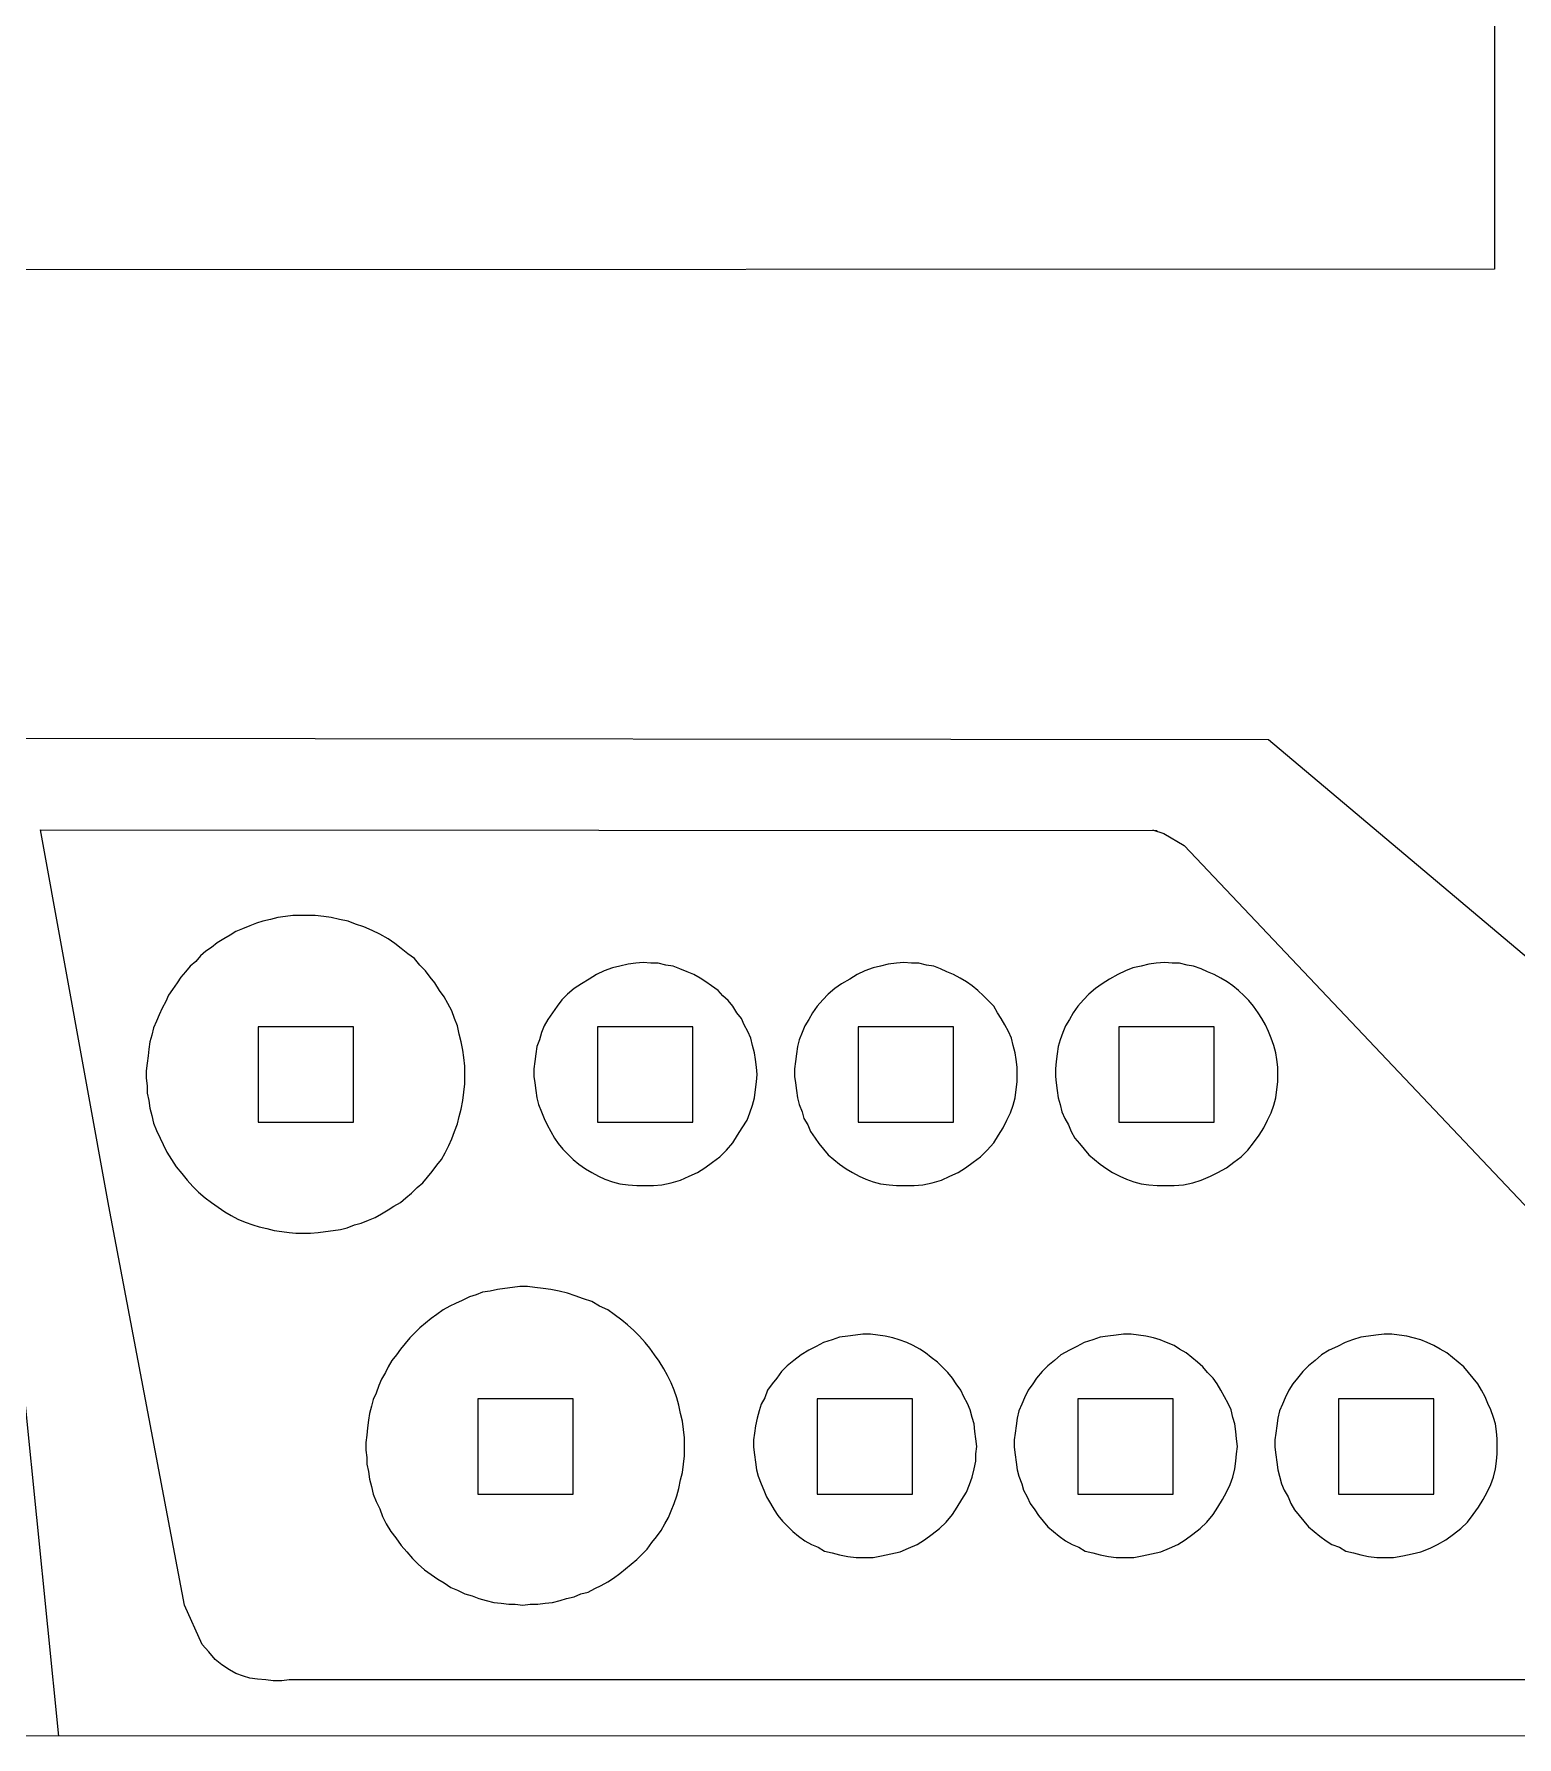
# Model space of a CAD drawing. Extents: x 11 to 591, y 39 to 419.
# Drawn here: x 223.34 to 263.02, y 231.03 to 276.59 of the extents above; entities that cross this region are included whole.
import ezdxf

# ---------------------------------------------------------------- set-up
doc = ezdxf.new("R2010")
doc.units = 0
doc.layers.get('0').update_dxf_attribs({"linetype": 'CONTINUOUS'})

msp = doc.modelspace()

# ---------------------------------------------------------------- linework, layer by layer
at = {"color": 3}
for p, q in [((262.415419, 290.755266), (262.415419, 270.305266)), ((262.415419, 270.305266), (208.865419, 270.280266)), ((256.365419, 257.705266), (185.740419, 257.780266)), ((287.990419, 231.080266), (256.365419, 257.705266)), ((225.340419, 245.230266), (223.515419, 255.305266)), ((223.515419, 255.305266), (253.390419, 255.280266)), ((253.265419, 255.305266), (253.565419, 255.205266)), ((253.565419, 255.205266), (254.115419, 254.880266)), ((254.115419, 254.880266), (270.965419, 237.080266)), ((227.365419, 234.555266), (225.340419, 245.230266)), ((227.840419, 233.505266), (227.365419, 234.555266)), ((228.015419, 233.305266), (227.840419, 233.505266)), ((228.190419, 233.105266), (228.015419, 233.305266)), ((228.365419, 232.955266), (228.190419, 233.105266)), ((228.565419, 232.830266), (228.365419, 232.955266)), ((228.740419, 232.730266), (228.565419, 232.830266)), ((228.940419, 232.655266), (228.740419, 232.730266)), ((229.115419, 232.605266), (228.940419, 232.655266)), ((229.315419, 232.580266), (229.115419, 232.605266)), ((229.540419, 232.555266), (229.315419, 232.580266)), ((229.740419, 232.530266), (229.540419, 232.555266)), ((229.965419, 232.530266), (229.740419, 232.530266)), ((230.165419, 232.555266), (229.965419, 232.530266)), ((268.940419, 232.555266), (230.165419, 232.555266)), ((153.315419, 231.030266), (287.990419, 231.080266))]:
    msp.add_line(p, q, dxfattribs=at)
at = {"color": 2}
for p, q in [((229.665419, 252.905266), (229.465419, 252.855266)), ((229.865419, 252.955266), (229.665419, 252.905266)), ((230.065419, 252.980266), (229.865419, 252.955266)), ((230.265419, 253.005266), (230.065419, 252.980266)), ((230.465419, 253.005266), (230.265419, 253.005266)), ((230.665419, 253.005266), (230.465419, 253.005266)), ((230.865419, 253.005266), (230.665419, 253.005266)), ((231.090419, 252.980266), (230.865419, 253.005266)), ((231.290419, 252.955266), (231.090419, 252.980266)), ((231.515419, 252.905266), (231.290419, 252.955266)), ((231.740419, 252.855266), (231.515419, 252.905266)), ((228.590419, 252.480266), (228.415419, 252.380266)), ((228.740419, 252.580266), (228.590419, 252.480266)), ((228.915419, 252.655266), (228.740419, 252.580266)), ((229.115419, 252.730266), (228.915419, 252.655266)), ((229.290419, 252.805266), (229.115419, 252.730266)), ((229.465419, 252.855266), (229.290419, 252.805266)), ((231.940419, 252.780266), (231.740419, 252.855266)), ((232.165419, 252.705266), (231.940419, 252.780266)), ((232.390419, 252.605266), (232.165419, 252.705266)), ((232.590419, 252.505266), (232.390419, 252.605266)), ((232.815419, 252.380266), (232.590419, 252.505266)), ((227.940419, 252.055266), (227.790419, 251.930266)), ((228.090419, 252.155266), (227.940419, 252.055266)), ((228.240419, 252.280266), (228.090419, 252.155266)), ((228.415419, 252.380266), (228.240419, 252.280266)), ((232.990419, 252.255266), (232.815419, 252.380266)), ((233.165419, 252.130266), (232.990419, 252.255266)), ((233.340419, 251.980266), (233.165419, 252.130266)), ((233.515419, 251.855266), (233.340419, 251.980266)), ((227.390419, 251.505266), (227.265419, 251.355266)), ((227.515419, 251.655266), (227.390419, 251.505266)), ((227.665419, 251.780266), (227.515419, 251.655266)), ((227.790419, 251.930266), (227.665419, 251.780266)), ((233.665419, 251.680266), (233.515419, 251.855266)), ((233.815419, 251.530266), (233.665419, 251.680266)), ((233.940419, 251.355266), (233.815419, 251.530266)), ((238.590419, 251.530266), (238.390419, 251.430266)), ((238.815419, 251.605266), (238.590419, 251.530266)), ((239.015419, 251.655266), (238.815419, 251.605266)), ((239.240419, 251.705266), (239.015419, 251.655266)), ((239.440419, 251.730266), (239.240419, 251.705266)), ((239.640419, 251.755266), (239.440419, 251.730266)), ((239.840419, 251.730266), (239.640419, 251.755266)), ((240.040419, 251.730266), (239.840419, 251.730266)), ((240.240419, 251.680266), (240.040419, 251.730266)), ((240.440419, 251.655266), (240.240419, 251.680266)), ((240.615419, 251.580266), (240.440419, 251.655266)), ((240.815419, 251.505266), (240.615419, 251.580266)), ((240.990419, 251.430266), (240.815419, 251.505266)), ((245.565419, 251.530266), (245.365419, 251.430266)), ((245.790419, 251.605266), (245.565419, 251.530266)), ((245.990419, 251.655266), (245.790419, 251.605266)), ((246.190419, 251.705266), (245.990419, 251.655266)), ((246.415419, 251.730266), (246.190419, 251.705266)), ((246.615419, 251.755266), (246.415419, 251.730266)), ((246.815419, 251.730266), (246.615419, 251.755266)), ((247.015419, 251.730266), (246.815419, 251.730266)), ((247.215419, 251.680266), (247.015419, 251.730266)), ((247.415419, 251.655266), (247.215419, 251.680266)), ((247.590419, 251.580266), (247.415419, 251.655266)), ((247.765419, 251.505266), (247.590419, 251.580266)), ((247.940419, 251.430266), (247.765419, 251.505266)), ((252.540419, 251.530266), (252.340419, 251.430266)), ((252.740419, 251.605266), (252.540419, 251.530266)), ((252.965419, 251.655266), (252.740419, 251.605266)), ((253.165419, 251.705266), (252.965419, 251.655266)), ((253.365419, 251.730266), (253.165419, 251.705266)), ((253.590419, 251.755266), (253.365419, 251.730266)), ((253.790419, 251.730266), (253.590419, 251.755266)), ((253.990419, 251.730266), (253.790419, 251.730266)), ((254.190419, 251.680266), (253.990419, 251.730266)), ((254.365419, 251.655266), (254.190419, 251.680266)), ((254.565419, 251.580266), (254.365419, 251.655266)), ((254.740419, 251.505266), (254.565419, 251.580266)), ((254.915419, 251.430266), (254.740419, 251.505266)), ((227.165419, 251.205266), (227.040419, 251.030266)), ((227.265419, 251.355266), (227.165419, 251.205266)), ((234.065419, 251.205266), (233.940419, 251.355266)), ((234.190419, 251.005266), (234.065419, 251.205266)), ((237.790419, 251.055266), (237.615419, 250.905266)), ((237.990419, 251.180266), (237.790419, 251.055266)), ((238.190419, 251.305266), (237.990419, 251.180266)), ((238.390419, 251.430266), (238.190419, 251.305266)), ((241.165419, 251.330266), (240.990419, 251.430266)), ((241.315419, 251.230266), (241.165419, 251.330266)), ((241.465419, 251.130266), (241.315419, 251.230266)), ((241.640419, 251.005266), (241.465419, 251.130266)), ((244.765419, 251.055266), (244.590419, 250.905266)), ((244.940419, 251.180266), (244.765419, 251.055266)), ((245.165419, 251.305266), (244.940419, 251.180266)), ((245.365419, 251.430266), (245.165419, 251.305266)), ((248.115419, 251.330266), (247.940419, 251.430266)), ((248.290419, 251.230266), (248.115419, 251.330266)), ((248.440419, 251.130266), (248.290419, 251.230266)), ((248.590419, 251.005266), (248.440419, 251.130266)), ((251.740419, 251.055266), (251.565419, 250.905266)), ((251.915419, 251.180266), (251.740419, 251.055266)), ((252.115419, 251.305266), (251.915419, 251.180266)), ((252.340419, 251.430266), (252.115419, 251.305266)), ((255.090419, 251.330266), (254.915419, 251.430266)), ((255.265419, 251.230266), (255.090419, 251.330266)), ((255.415419, 251.130266), (255.265419, 251.230266)), ((255.565419, 251.005266), (255.415419, 251.130266)), ((226.865419, 250.705266), (226.765419, 250.530266)), ((226.940419, 250.880266), (226.865419, 250.705266)), ((227.040419, 251.030266), (226.940419, 250.880266)), ((234.315419, 250.830266), (234.190419, 251.005266)), ((234.415419, 250.655266), (234.315419, 250.830266)), ((234.515419, 250.455266), (234.415419, 250.655266)), ((237.465419, 250.755266), (237.340419, 250.580266)), ((237.615419, 250.905266), (237.465419, 250.755266)), ((241.765419, 250.855266), (241.640419, 251.005266)), ((241.915419, 250.730266), (241.765419, 250.855266)), ((242.040419, 250.580266), (241.915419, 250.730266)), ((244.440419, 250.755266), (244.290419, 250.580266)), ((244.590419, 250.905266), (244.440419, 250.755266)), ((248.740419, 250.855266), (248.590419, 251.005266)), ((248.865419, 250.730266), (248.740419, 250.855266)), ((249.015419, 250.580266), (248.865419, 250.730266)), ((251.415419, 250.755266), (251.265419, 250.580266)), ((251.565419, 250.905266), (251.415419, 250.755266)), ((255.715419, 250.855266), (255.565419, 251.005266)), ((255.840419, 250.730266), (255.715419, 250.855266)), ((255.965419, 250.580266), (255.840419, 250.730266)), ((226.615419, 250.180266), (226.540419, 250.005266)), ((226.690419, 250.355266), (226.615419, 250.180266)), ((226.765419, 250.530266), (226.690419, 250.355266)), ((234.590419, 250.255266), (234.515419, 250.455266)), ((234.665419, 250.055266), (234.590419, 250.255266)), ((237.090419, 250.230266), (236.990419, 250.055266)), ((237.215419, 250.405266), (237.090419, 250.230266)), ((237.340419, 250.580266), (237.215419, 250.405266)), ((242.140419, 250.405266), (242.040419, 250.580266)), ((242.265419, 250.255266), (242.140419, 250.405266)), ((242.340419, 250.080266), (242.265419, 250.255266)), ((244.065419, 250.230266), (243.965419, 250.055266)), ((244.165419, 250.405266), (244.065419, 250.230266)), ((244.290419, 250.580266), (244.165419, 250.405266)), ((249.115419, 250.405266), (249.015419, 250.580266)), ((249.215419, 250.255266), (249.115419, 250.405266)), ((249.315419, 250.080266), (249.215419, 250.255266)), ((251.040419, 250.230266), (250.940419, 250.055266)), ((251.140419, 250.405266), (251.040419, 250.230266)), ((251.265419, 250.580266), (251.140419, 250.405266)), ((256.090419, 250.405266), (255.965419, 250.580266)), ((256.190419, 250.255266), (256.090419, 250.405266)), ((256.290419, 250.080266), (256.190419, 250.255266)), ((226.490419, 249.805266), (226.440419, 249.630266)), ((226.540419, 250.005266), (226.490419, 249.805266)), ((234.715419, 249.830266), (234.665419, 250.055266)), ((234.765419, 249.630266), (234.715419, 249.830266)), ((236.915419, 249.880266), (236.865419, 249.680266)), ((236.990419, 250.055266), (236.915419, 249.880266)), ((242.440419, 249.905266), (242.340419, 250.080266)), ((242.515419, 249.730266), (242.440419, 249.905266)), ((242.565419, 249.530266), (242.515419, 249.730266)), ((243.890419, 249.880266), (243.815419, 249.680266)), ((243.965419, 250.055266), (243.890419, 249.880266)), ((249.415419, 249.905266), (249.315419, 250.080266)), ((249.490419, 249.730266), (249.415419, 249.905266)), ((249.540419, 249.530266), (249.490419, 249.730266)), ((250.865419, 249.880266), (250.790419, 249.680266)), ((250.940419, 250.055266), (250.865419, 249.880266)), ((256.365419, 249.905266), (256.290419, 250.080266)), ((256.440419, 249.730266), (256.365419, 249.905266)), ((256.515419, 249.530266), (256.440419, 249.730266)), ((226.390419, 249.255266), (226.365419, 249.055266)), ((226.415419, 249.430266), (226.390419, 249.255266)), ((226.440419, 249.630266), (226.415419, 249.430266)), ((234.815419, 249.405266), (234.765419, 249.630266)), ((234.840419, 249.205266), (234.815419, 249.405266)), ((236.765419, 249.305266), (236.740419, 249.105266)), ((236.790419, 249.505266), (236.765419, 249.305266)), ((236.865419, 249.680266), (236.790419, 249.505266)), ((242.615419, 249.330266), (242.565419, 249.530266)), ((242.640419, 249.155266), (242.615419, 249.330266)), ((243.740419, 249.305266), (243.715419, 249.105266)), ((243.765419, 249.505266), (243.740419, 249.305266)), ((243.815419, 249.680266), (243.765419, 249.505266)), ((249.590419, 249.330266), (249.540419, 249.530266)), ((249.615419, 249.155266), (249.590419, 249.330266)), ((250.715419, 249.305266), (250.690419, 249.105266)), ((250.740419, 249.505266), (250.715419, 249.305266)), ((250.790419, 249.680266), (250.740419, 249.505266)), ((256.565419, 249.330266), (256.515419, 249.530266)), ((256.590419, 249.155266), (256.565419, 249.330266)), ((226.365419, 249.055266), (226.340419, 248.855266)), ((226.340419, 248.855266), (226.340419, 248.655266)), ((234.865419, 248.980266), (234.840419, 249.205266)), ((234.865419, 248.730266), (234.865419, 248.980266)), ((236.740419, 249.105266), (236.715419, 248.905266)), ((236.715419, 248.905266), (236.715419, 248.705266)), ((242.665419, 248.955266), (242.640419, 249.155266)), ((242.690419, 248.755266), (242.665419, 248.955266)), ((243.715419, 249.105266), (243.690419, 248.905266)), ((243.690419, 248.905266), (243.690419, 248.705266)), ((249.640419, 248.955266), (249.615419, 249.155266)), ((249.640419, 248.755266), (249.640419, 248.955266)), ((250.690419, 249.105266), (250.665419, 248.905266)), ((250.665419, 248.905266), (250.665419, 248.705266)), ((256.615419, 248.955266), (256.590419, 249.155266)), ((256.615419, 248.755266), (256.615419, 248.955266)), ((226.340419, 248.655266), (226.365419, 248.455266)), ((226.365419, 248.455266), (226.365419, 248.255266)), ((234.840419, 248.280266), (234.865419, 248.505266)), ((234.865419, 248.505266), (234.865419, 248.730266)), ((236.715419, 248.705266), (236.740419, 248.530266)), ((236.740419, 248.530266), (236.765419, 248.330266)), ((236.765419, 248.330266), (236.790419, 248.130266)), ((242.615419, 248.130266), (242.640419, 248.355266)), ((242.640419, 248.355266), (242.665419, 248.555266)), ((242.665419, 248.555266), (242.690419, 248.755266)), ((243.690419, 248.705266), (243.715419, 248.530266)), ((243.715419, 248.530266), (243.740419, 248.330266)), ((243.740419, 248.330266), (243.765419, 248.130266)), ((249.590419, 248.130266), (249.615419, 248.355266)), ((249.615419, 248.355266), (249.640419, 248.555266)), ((249.640419, 248.555266), (249.640419, 248.755266)), ((250.665419, 248.705266), (250.690419, 248.530266)), ((250.690419, 248.530266), (250.715419, 248.330266)), ((250.715419, 248.330266), (250.740419, 248.130266)), ((256.565419, 248.130266), (256.590419, 248.355266)), ((256.590419, 248.355266), (256.615419, 248.555266)), ((256.615419, 248.555266), (256.615419, 248.755266)), ((226.365419, 248.255266), (226.415419, 248.055266)), ((226.415419, 248.055266), (226.440419, 247.855266)), ((234.765419, 247.830266), (234.815419, 248.055266)), ((234.815419, 248.055266), (234.840419, 248.280266)), ((236.790419, 248.130266), (236.840419, 247.955266)), ((236.840419, 247.955266), (236.915419, 247.755266)), ((242.490419, 247.730266), (242.565419, 247.930266)), ((242.565419, 247.930266), (242.615419, 248.130266)), ((243.765419, 248.130266), (243.815419, 247.955266)), ((243.815419, 247.955266), (243.890419, 247.755266)), ((249.465419, 247.730266), (249.540419, 247.930266)), ((249.540419, 247.930266), (249.590419, 248.130266)), ((250.740419, 248.130266), (250.790419, 247.955266)), ((250.790419, 247.955266), (250.840419, 247.755266)), ((256.440419, 247.730266), (256.515419, 247.930266)), ((256.515419, 247.930266), (256.565419, 248.130266)), ((226.440419, 247.855266), (226.490419, 247.655266)), ((226.490419, 247.655266), (226.540419, 247.455266)), ((226.540419, 247.455266), (226.615419, 247.255266)), ((234.590419, 247.230266), (234.665419, 247.430266)), ((234.665419, 247.430266), (234.715419, 247.630266)), ((234.715419, 247.630266), (234.765419, 247.830266)), ((236.915419, 247.755266), (236.990419, 247.580266)), ((236.990419, 247.580266), (237.065419, 247.405266)), ((237.065419, 247.405266), (237.165419, 247.230266)), ((242.290419, 247.330266), (242.415419, 247.530266)), ((242.415419, 247.530266), (242.490419, 247.730266)), ((243.890419, 247.755266), (243.940419, 247.580266)), ((243.940419, 247.580266), (244.040419, 247.405266)), ((244.040419, 247.405266), (244.115419, 247.230266)), ((249.265419, 247.330266), (249.365419, 247.530266)), ((249.365419, 247.530266), (249.465419, 247.730266)), ((250.840419, 247.755266), (250.915419, 247.580266)), ((250.915419, 247.580266), (251.015419, 247.405266)), ((251.015419, 247.405266), (251.090419, 247.230266)), ((256.240419, 247.330266), (256.340419, 247.530266)), ((256.340419, 247.530266), (256.440419, 247.730266)), ((226.615419, 247.255266), (226.715419, 247.055266)), ((226.715419, 247.055266), (226.790419, 246.880266)), ((234.440419, 246.855266), (234.515419, 247.030266)), ((234.515419, 247.030266), (234.590419, 247.230266)), ((237.165419, 247.230266), (237.265419, 247.055266)), ((237.265419, 247.055266), (237.365419, 246.905266)), ((242.040419, 246.930266), (242.165419, 247.130266)), ((242.165419, 247.130266), (242.290419, 247.330266)), ((244.115419, 247.230266), (244.240419, 247.055266)), ((244.240419, 247.055266), (244.340419, 246.905266)), ((249.015419, 246.930266), (249.140419, 247.130266)), ((249.140419, 247.130266), (249.265419, 247.330266)), ((251.090419, 247.230266), (251.190419, 247.055266)), ((251.190419, 247.055266), (251.315419, 246.905266)), ((255.965419, 246.930266), (256.115419, 247.130266)), ((256.115419, 247.130266), (256.240419, 247.330266)), ((226.790419, 246.880266), (226.890419, 246.680266)), ((226.890419, 246.680266), (227.015419, 246.480266)), ((234.240419, 246.480266), (234.340419, 246.655266)), ((234.340419, 246.655266), (234.440419, 246.855266)), ((237.365419, 246.905266), (237.490419, 246.755266)), ((237.490419, 246.755266), (237.640419, 246.605266)), ((237.640419, 246.605266), (237.765419, 246.480266)), ((241.490419, 246.405266), (241.690419, 246.555266)), ((241.690419, 246.555266), (241.865419, 246.730266)), ((241.865419, 246.730266), (242.040419, 246.930266)), ((244.340419, 246.905266), (244.465419, 246.755266)), ((244.465419, 246.755266), (244.590419, 246.605266)), ((244.590419, 246.605266), (244.740419, 246.480266)), ((248.465419, 246.405266), (248.665419, 246.555266)), ((248.665419, 246.555266), (248.840419, 246.730266)), ((248.840419, 246.730266), (249.015419, 246.930266)), ((251.315419, 246.905266), (251.440419, 246.755266)), ((251.440419, 246.755266), (251.565419, 246.605266)), ((251.565419, 246.605266), (251.715419, 246.480266)), ((255.440419, 246.405266), (255.640419, 246.555266)), ((255.640419, 246.555266), (255.815419, 246.730266)), ((255.815419, 246.730266), (255.965419, 246.930266)), ((227.015419, 246.480266), (227.140419, 246.280266)), ((227.140419, 246.280266), (227.290419, 246.105266)), ((227.290419, 246.105266), (227.440419, 245.930266)), ((233.865419, 246.005266), (233.990419, 246.155266)), ((233.990419, 246.155266), (234.115419, 246.330266)), ((234.115419, 246.330266), (234.240419, 246.480266)), ((237.765419, 246.480266), (237.915419, 246.355266)), ((237.915419, 246.355266), (238.090419, 246.230266)), ((238.090419, 246.230266), (238.265419, 246.130266)), ((238.265419, 246.130266), (238.440419, 246.030266)), ((240.865419, 246.030266), (241.090419, 246.130266)), ((241.090419, 246.130266), (241.290419, 246.255266)), ((241.290419, 246.255266), (241.490419, 246.405266)), ((244.740419, 246.480266), (244.890419, 246.355266)), ((244.890419, 246.355266), (245.065419, 246.230266)), ((245.065419, 246.230266), (245.240419, 246.130266)), ((245.240419, 246.130266), (245.415419, 246.030266)), ((247.840419, 246.030266), (248.065419, 246.130266)), ((248.065419, 246.130266), (248.265419, 246.255266)), ((248.265419, 246.255266), (248.465419, 246.405266)), ((251.715419, 246.480266), (251.865419, 246.355266)), ((251.865419, 246.355266), (252.040419, 246.230266)), ((252.040419, 246.230266), (252.190419, 246.130266)), ((252.190419, 246.130266), (252.390419, 246.030266)), ((254.815419, 246.030266), (255.015419, 246.130266)), ((255.015419, 246.130266), (255.240419, 246.255266)), ((255.240419, 246.255266), (255.440419, 246.405266)), ((227.440419, 245.930266), (227.590419, 245.755266)), ((227.590419, 245.755266), (227.740419, 245.605266)), ((227.740419, 245.605266), (227.915419, 245.455266)), ((233.440419, 245.580266), (233.590419, 245.730266)), ((233.590419, 245.730266), (233.740419, 245.855266)), ((233.740419, 245.855266), (233.865419, 246.005266)), ((238.440419, 246.030266), (238.615419, 245.955266)), ((238.615419, 245.955266), (238.815419, 245.880266)), ((238.815419, 245.880266), (239.015419, 245.830266)), ((239.015419, 245.830266), (239.240419, 245.805266)), ((239.240419, 245.805266), (239.465419, 245.780266)), ((239.465419, 245.780266), (239.690419, 245.780266)), ((239.690419, 245.780266), (239.915419, 245.780266)), ((239.915419, 245.780266), (240.140419, 245.805266)), ((240.140419, 245.805266), (240.390419, 245.855266)), ((240.390419, 245.855266), (240.640419, 245.930266)), ((240.640419, 245.930266), (240.865419, 246.030266)), ((245.415419, 246.030266), (245.590419, 245.955266)), ((245.590419, 245.955266), (245.790419, 245.880266)), ((245.790419, 245.880266), (245.990419, 245.830266)), ((245.990419, 245.830266), (246.215419, 245.805266)), ((246.215419, 245.805266), (246.415419, 245.780266)), ((246.415419, 245.780266), (246.640419, 245.780266)), ((246.640419, 245.780266), (246.890419, 245.780266)), ((246.890419, 245.780266), (247.115419, 245.805266)), ((247.115419, 245.805266), (247.365419, 245.855266)), ((247.365419, 245.855266), (247.615419, 245.930266)), ((247.615419, 245.930266), (247.840419, 246.030266)), ((252.390419, 246.030266), (252.565419, 245.955266)), ((252.565419, 245.955266), (252.765419, 245.880266)), ((252.765419, 245.880266), (252.965419, 245.830266)), ((252.965419, 245.830266), (253.165419, 245.805266)), ((253.165419, 245.805266), (253.390419, 245.780266)), ((253.390419, 245.780266), (253.615419, 245.780266)), ((253.615419, 245.780266), (253.840419, 245.780266)), ((253.840419, 245.780266), (254.090419, 245.805266)), ((254.090419, 245.805266), (254.340419, 245.855266)), ((254.340419, 245.855266), (254.565419, 245.930266)), ((254.565419, 245.930266), (254.815419, 246.030266)), ((227.915419, 245.455266), (228.090419, 245.330266)), ((228.090419, 245.330266), (228.265419, 245.205266)), ((228.265419, 245.205266), (228.440419, 245.080266)), ((232.640419, 245.030266), (232.815419, 245.130266)), ((232.815419, 245.130266), (232.965419, 245.230266)), ((232.965419, 245.230266), (233.140419, 245.330266)), ((233.140419, 245.330266), (233.290419, 245.455266)), ((233.290419, 245.455266), (233.440419, 245.580266)), ((228.440419, 245.080266), (228.615419, 244.980266)), ((228.615419, 244.980266), (228.790419, 244.880266)), ((228.790419, 244.880266), (228.990419, 244.805266)), ((228.990419, 244.805266), (229.190419, 244.730266)), ((229.190419, 244.730266), (229.365419, 244.680266)), ((229.365419, 244.680266), (229.565419, 244.630266)), ((231.715419, 244.655266), (231.915419, 244.730266)), ((231.915419, 244.730266), (232.090419, 244.780266)), ((232.090419, 244.780266), (232.290419, 244.855266)), ((232.290419, 244.855266), (232.465419, 244.930266)), ((232.465419, 244.930266), (232.640419, 245.030266)), ((229.565419, 244.630266), (229.765419, 244.580266)), ((229.765419, 244.580266), (229.965419, 244.555266)), ((229.965419, 244.555266), (230.165419, 244.530266)), ((230.165419, 244.530266), (230.340419, 244.505266)), ((230.340419, 244.505266), (230.540419, 244.505266)), ((230.540419, 244.505266), (230.740419, 244.505266)), ((230.740419, 244.505266), (230.940419, 244.530266)), ((230.940419, 244.530266), (231.140419, 244.555266)), ((231.140419, 244.555266), (231.340419, 244.580266)), ((231.340419, 244.580266), (231.540419, 244.605266)), ((231.540419, 244.605266), (231.715419, 244.655266)), ((235.165419, 242.855266), (234.990419, 242.805266)), ((235.340419, 242.930266), (235.165419, 242.855266)), ((235.540419, 242.955266), (235.340419, 242.930266)), ((235.740419, 243.005266), (235.540419, 242.955266)), ((235.940419, 243.030266), (235.740419, 243.005266)), ((236.140419, 243.055266), (235.940419, 243.030266)), ((236.340419, 243.080266), (236.140419, 243.055266)), ((236.540419, 243.080266), (236.340419, 243.080266)), ((236.740419, 243.055266), (236.540419, 243.080266)), ((236.965419, 243.030266), (236.740419, 243.055266)), ((237.165419, 243.005266), (236.965419, 243.030266)), ((237.390419, 242.955266), (237.165419, 243.005266)), ((237.615419, 242.905266), (237.390419, 242.955266)), ((237.815419, 242.830266), (237.615419, 242.905266)), ((234.290419, 242.455266), (234.115419, 242.330266)), ((234.465419, 242.555266), (234.290419, 242.455266)), ((234.615419, 242.630266), (234.465419, 242.555266)), ((234.790419, 242.705266), (234.615419, 242.630266)), ((234.990419, 242.805266), (234.790419, 242.705266)), ((238.040419, 242.755266), (237.815419, 242.830266)), ((238.265419, 242.680266), (238.040419, 242.755266)), ((238.465419, 242.555266), (238.265419, 242.680266)), ((238.690419, 242.455266), (238.465419, 242.555266)), ((238.865419, 242.330266), (238.690419, 242.455266)), ((233.665419, 241.980266), (233.540419, 241.855266)), ((233.815419, 242.105266), (233.665419, 241.980266)), ((233.965419, 242.230266), (233.815419, 242.105266)), ((234.115419, 242.330266), (233.965419, 242.230266)), ((239.065419, 242.180266), (238.865419, 242.330266)), ((239.215419, 242.055266), (239.065419, 242.180266)), ((239.390419, 241.905266), (239.215419, 242.055266)), ((233.265419, 241.555266), (233.140419, 241.405266)), ((233.390419, 241.705266), (233.265419, 241.555266)), ((233.540419, 241.855266), (233.390419, 241.705266)), ((239.540419, 241.755266), (239.390419, 241.905266)), ((239.690419, 241.580266), (239.540419, 241.755266)), ((239.815419, 241.430266), (239.690419, 241.580266)), ((244.465419, 241.580266), (244.265419, 241.480266)), ((244.690419, 241.655266), (244.465419, 241.580266)), ((244.890419, 241.730266), (244.690419, 241.655266)), ((245.115419, 241.755266), (244.890419, 241.730266)), ((245.315419, 241.780266), (245.115419, 241.755266)), ((245.515419, 241.805266), (245.315419, 241.780266)), ((245.715419, 241.805266), (245.515419, 241.805266)), ((245.915419, 241.780266), (245.715419, 241.805266)), ((246.115419, 241.755266), (245.915419, 241.780266)), ((246.315419, 241.705266), (246.115419, 241.755266)), ((246.490419, 241.655266), (246.315419, 241.705266)), ((246.690419, 241.580266), (246.490419, 241.655266)), ((246.865419, 241.505266), (246.690419, 241.580266)), ((247.040419, 241.405266), (246.865419, 241.505266)), ((251.440419, 241.580266), (251.240419, 241.480266)), ((251.665419, 241.655266), (251.440419, 241.580266)), ((251.865419, 241.730266), (251.665419, 241.655266)), ((252.065419, 241.755266), (251.865419, 241.730266)), ((252.290419, 241.780266), (252.065419, 241.755266)), ((252.490419, 241.805266), (252.290419, 241.780266)), ((252.690419, 241.805266), (252.490419, 241.805266)), ((252.890419, 241.780266), (252.690419, 241.805266)), ((253.090419, 241.755266), (252.890419, 241.780266)), ((253.290419, 241.705266), (253.090419, 241.755266)), ((253.465419, 241.655266), (253.290419, 241.705266)), ((253.640419, 241.580266), (253.465419, 241.655266)), ((253.840419, 241.505266), (253.640419, 241.580266)), ((253.990419, 241.405266), (253.840419, 241.505266)), ((258.415419, 241.580266), (258.215419, 241.480266)), ((258.615419, 241.655266), (258.415419, 241.580266)), ((258.840419, 241.730266), (258.615419, 241.655266)), ((259.040419, 241.755266), (258.840419, 241.730266)), ((259.240419, 241.780266), (259.040419, 241.755266)), ((259.465419, 241.805266), (259.240419, 241.780266)), ((259.665419, 241.805266), (259.465419, 241.805266)), ((259.865419, 241.780266), (259.665419, 241.805266)), ((260.065419, 241.755266), (259.865419, 241.780266)), ((260.240419, 241.705266), (260.065419, 241.755266)), ((260.440419, 241.655266), (260.240419, 241.705266)), ((260.615419, 241.580266), (260.440419, 241.655266)), ((260.790419, 241.505266), (260.615419, 241.580266)), ((260.965419, 241.405266), (260.790419, 241.505266)), ((232.915419, 241.105266), (232.815419, 240.930266)), ((233.040419, 241.255266), (232.915419, 241.105266)), ((233.140419, 241.405266), (233.040419, 241.255266)), ((239.940419, 241.255266), (239.815419, 241.430266)), ((240.065419, 241.080266), (239.940419, 241.255266)), ((240.190419, 240.880266), (240.065419, 241.080266)), ((243.665419, 241.105266), (243.490419, 240.955266)), ((243.865419, 241.255266), (243.665419, 241.105266)), ((244.065419, 241.380266), (243.865419, 241.255266)), ((244.265419, 241.480266), (244.065419, 241.380266)), ((247.190419, 241.305266), (247.040419, 241.405266)), ((247.340419, 241.180266), (247.190419, 241.305266)), ((247.515419, 241.055266), (247.340419, 241.180266)), ((247.640419, 240.930266), (247.515419, 241.055266)), ((250.640419, 241.105266), (250.465419, 240.955266)), ((250.815419, 241.255266), (250.640419, 241.105266)), ((251.040419, 241.380266), (250.815419, 241.255266)), ((251.240419, 241.480266), (251.040419, 241.380266)), ((254.165419, 241.305266), (253.990419, 241.405266)), ((254.315419, 241.180266), (254.165419, 241.305266)), ((254.465419, 241.055266), (254.315419, 241.180266)), ((254.615419, 240.930266), (254.465419, 241.055266)), ((257.615419, 241.105266), (257.440419, 240.955266)), ((257.790419, 241.255266), (257.615419, 241.105266)), ((257.990419, 241.380266), (257.790419, 241.255266)), ((258.215419, 241.480266), (257.990419, 241.380266)), ((261.140419, 241.305266), (260.965419, 241.405266)), ((261.290419, 241.180266), (261.140419, 241.305266)), ((261.440419, 241.055266), (261.290419, 241.180266)), ((261.590419, 240.930266), (261.440419, 241.055266)), ((232.640419, 240.605266), (232.565419, 240.430266)), ((232.740419, 240.780266), (232.640419, 240.605266)), ((232.815419, 240.930266), (232.740419, 240.780266)), ((240.290419, 240.705266), (240.190419, 240.880266)), ((240.390419, 240.505266), (240.290419, 240.705266)), ((243.215419, 240.630266), (243.090419, 240.480266)), ((243.340419, 240.805266), (243.215419, 240.630266)), ((243.490419, 240.955266), (243.340419, 240.805266)), ((247.790419, 240.780266), (247.640419, 240.930266)), ((247.915419, 240.630266), (247.790419, 240.780266)), ((248.015419, 240.480266), (247.915419, 240.630266)), ((250.165419, 240.630266), (250.065419, 240.480266)), ((250.315419, 240.805266), (250.165419, 240.630266)), ((250.465419, 240.955266), (250.315419, 240.805266)), ((254.740419, 240.780266), (254.615419, 240.930266)), ((254.890419, 240.630266), (254.740419, 240.780266)), ((254.990419, 240.480266), (254.890419, 240.630266)), ((257.140419, 240.630266), (257.015419, 240.480266)), ((257.290419, 240.805266), (257.140419, 240.630266)), ((257.440419, 240.955266), (257.290419, 240.805266)), ((261.715419, 240.780266), (261.590419, 240.930266)), ((261.840419, 240.630266), (261.715419, 240.780266)), ((261.965419, 240.480266), (261.840419, 240.630266)), ((232.490419, 240.230266), (232.415419, 240.055266)), ((232.565419, 240.430266), (232.490419, 240.230266)), ((240.465419, 240.305266), (240.390419, 240.505266)), ((240.540419, 240.105266), (240.465419, 240.305266)), ((242.965419, 240.305266), (242.890419, 240.105266)), ((243.090419, 240.480266), (242.965419, 240.305266)), ((248.140419, 240.305266), (248.015419, 240.480266)), ((248.215419, 240.130266), (248.140419, 240.305266)), ((248.315419, 239.955266), (248.215419, 240.130266)), ((249.940419, 240.305266), (249.840419, 240.105266)), ((250.065419, 240.480266), (249.940419, 240.305266)), ((255.090419, 240.305266), (254.990419, 240.480266)), ((255.190419, 240.130266), (255.090419, 240.305266)), ((255.290419, 239.955266), (255.190419, 240.130266)), ((256.915419, 240.305266), (256.815419, 240.105266)), ((257.015419, 240.480266), (256.915419, 240.305266)), ((262.065419, 240.305266), (261.965419, 240.480266)), ((262.165419, 240.130266), (262.065419, 240.305266)), ((262.240419, 239.955266), (262.165419, 240.130266)), ((232.315419, 239.680266), (232.290419, 239.505266)), ((232.365419, 239.880266), (232.315419, 239.680266)), ((232.415419, 240.055266), (232.365419, 239.880266)), ((240.590419, 239.905266), (240.540419, 240.105266)), ((240.640419, 239.680266), (240.590419, 239.905266)), ((240.690419, 239.480266), (240.640419, 239.680266)), ((242.740419, 239.755266), (242.690419, 239.555266)), ((242.790419, 239.930266), (242.740419, 239.755266)), ((242.890419, 240.105266), (242.790419, 239.930266)), ((248.390419, 239.780266), (248.315419, 239.955266)), ((248.440419, 239.580266), (248.390419, 239.780266)), ((249.690419, 239.755266), (249.640419, 239.555266)), ((249.765419, 239.930266), (249.690419, 239.755266)), ((249.840419, 240.105266), (249.765419, 239.930266)), ((255.365419, 239.780266), (255.290419, 239.955266)), ((255.415419, 239.580266), (255.365419, 239.780266)), ((256.665419, 239.755266), (256.615419, 239.555266)), ((256.740419, 239.930266), (256.665419, 239.755266)), ((256.815419, 240.105266), (256.740419, 239.930266)), ((262.315419, 239.780266), (262.240419, 239.955266)), ((262.390419, 239.580266), (262.315419, 239.780266)), ((232.265419, 239.305266), (232.240419, 239.105266)), ((232.290419, 239.505266), (232.265419, 239.305266)), ((240.715419, 239.255266), (240.690419, 239.480266)), ((240.740419, 239.030266), (240.715419, 239.255266)), ((242.640419, 239.355266), (242.615419, 239.155266)), ((242.690419, 239.555266), (242.640419, 239.355266)), ((248.490419, 239.405266), (248.440419, 239.580266)), ((248.515419, 239.205266), (248.490419, 239.405266)), ((248.540419, 239.005266), (248.515419, 239.205266)), ((249.615419, 239.355266), (249.590419, 239.155266)), ((249.640419, 239.555266), (249.615419, 239.355266)), ((255.465419, 239.405266), (255.415419, 239.580266)), ((255.490419, 239.205266), (255.465419, 239.405266)), ((255.515419, 239.005266), (255.490419, 239.205266)), ((256.590419, 239.355266), (256.565419, 239.155266)), ((256.615419, 239.555266), (256.590419, 239.355266)), ((262.440419, 239.405266), (262.390419, 239.580266)), ((262.465419, 239.205266), (262.440419, 239.405266)), ((262.490419, 239.005266), (262.465419, 239.205266)), ((232.240419, 239.105266), (232.215419, 238.905266)), ((232.215419, 238.905266), (232.215419, 238.705266)), ((240.740419, 238.805266), (240.740419, 239.030266)), ((240.740419, 238.555266), (240.740419, 238.805266)), ((242.615419, 239.155266), (242.590419, 238.980266)), ((242.590419, 238.980266), (242.590419, 238.780266)), ((242.590419, 238.780266), (242.615419, 238.580266)), ((248.565419, 238.805266), (248.540419, 239.005266)), ((248.540419, 238.605266), (248.565419, 238.805266)), ((249.590419, 239.155266), (249.565419, 238.980266)), ((249.565419, 238.980266), (249.565419, 238.780266)), ((249.565419, 238.780266), (249.590419, 238.580266)), ((255.540419, 238.805266), (255.515419, 239.005266)), ((255.515419, 238.605266), (255.540419, 238.805266)), ((256.565419, 239.155266), (256.540419, 238.980266)), ((256.540419, 238.980266), (256.540419, 238.780266)), ((256.540419, 238.780266), (256.565419, 238.580266)), ((262.490419, 238.805266), (262.490419, 239.005266)), ((262.490419, 238.605266), (262.490419, 238.805266)), ((232.215419, 238.705266), (232.240419, 238.505266)), ((232.240419, 238.505266), (232.240419, 238.330266)), ((232.240419, 238.330266), (232.290419, 238.130266)), ((240.690419, 238.105266), (240.715419, 238.330266)), ((240.715419, 238.330266), (240.740419, 238.555266)), ((242.615419, 238.580266), (242.640419, 238.380266)), ((242.640419, 238.380266), (242.665419, 238.180266)), ((248.490419, 238.205266), (248.540419, 238.405266)), ((248.540419, 238.405266), (248.540419, 238.605266)), ((249.590419, 238.580266), (249.615419, 238.380266)), ((249.615419, 238.380266), (249.640419, 238.180266)), ((255.465419, 238.205266), (255.490419, 238.405266)), ((255.490419, 238.405266), (255.515419, 238.605266)), ((256.565419, 238.580266), (256.590419, 238.380266)), ((256.590419, 238.380266), (256.615419, 238.180266)), ((262.440419, 238.205266), (262.465419, 238.405266)), ((262.465419, 238.405266), (262.490419, 238.605266)), ((232.290419, 238.130266), (232.315419, 237.930266)), ((232.315419, 237.930266), (232.365419, 237.730266)), ((240.590419, 237.680266), (240.640419, 237.905266)), ((240.640419, 237.905266), (240.690419, 238.105266)), ((242.665419, 238.180266), (242.715419, 238.005266)), ((242.715419, 238.005266), (242.790419, 237.805266)), ((248.365419, 237.780266), (248.440419, 237.980266)), ((248.440419, 237.980266), (248.490419, 238.205266)), ((249.640419, 238.180266), (249.690419, 238.005266)), ((249.690419, 238.005266), (249.765419, 237.805266)), ((255.340419, 237.780266), (255.415419, 237.980266)), ((255.415419, 237.980266), (255.465419, 238.205266)), ((256.615419, 238.180266), (256.665419, 238.005266)), ((256.665419, 238.005266), (256.715419, 237.805266)), ((262.315419, 237.780266), (262.390419, 237.980266)), ((262.390419, 237.980266), (262.440419, 238.205266)), ((232.365419, 237.730266), (232.415419, 237.530266)), ((232.415419, 237.530266), (232.490419, 237.330266)), ((240.465419, 237.280266), (240.540419, 237.480266)), ((240.540419, 237.480266), (240.590419, 237.680266)), ((242.790419, 237.805266), (242.865419, 237.630266)), ((242.865419, 237.630266), (242.940419, 237.455266)), ((242.940419, 237.455266), (243.040419, 237.280266)), ((248.165419, 237.380266), (248.290419, 237.580266)), ((248.290419, 237.580266), (248.365419, 237.780266)), ((249.765419, 237.805266), (249.815419, 237.630266)), ((249.815419, 237.630266), (249.915419, 237.455266)), ((249.915419, 237.455266), (249.990419, 237.280266)), ((255.140419, 237.380266), (255.240419, 237.580266)), ((255.240419, 237.580266), (255.340419, 237.780266)), ((256.715419, 237.805266), (256.790419, 237.630266)), ((256.790419, 237.630266), (256.890419, 237.455266)), ((256.890419, 237.455266), (256.965419, 237.280266)), ((262.115419, 237.380266), (262.215419, 237.580266)), ((262.215419, 237.580266), (262.315419, 237.780266)), ((232.490419, 237.330266), (232.590419, 237.130266)), ((232.590419, 237.130266), (232.665419, 236.930266)), ((232.665419, 236.930266), (232.765419, 236.730266)), ((240.315419, 236.905266), (240.390419, 237.080266)), ((240.390419, 237.080266), (240.465419, 237.280266)), ((243.040419, 237.280266), (243.140419, 237.105266)), ((243.140419, 237.105266), (243.240419, 236.955266)), ((243.240419, 236.955266), (243.365419, 236.805266)), ((247.740419, 236.780266), (247.915419, 236.980266)), ((247.915419, 236.980266), (248.040419, 237.180266)), ((248.040419, 237.180266), (248.165419, 237.380266)), ((249.990419, 237.280266), (250.115419, 237.105266)), ((250.115419, 237.105266), (250.215419, 236.955266)), ((250.215419, 236.955266), (250.340419, 236.805266)), ((254.715419, 236.780266), (254.890419, 236.980266)), ((254.890419, 236.980266), (255.015419, 237.180266)), ((255.015419, 237.180266), (255.140419, 237.380266)), ((256.965419, 237.280266), (257.065419, 237.105266)), ((257.065419, 237.105266), (257.190419, 236.955266)), ((257.190419, 236.955266), (257.315419, 236.805266)), ((261.690419, 236.780266), (261.840419, 236.980266)), ((261.840419, 236.980266), (261.990419, 237.180266)), ((261.990419, 237.180266), (262.115419, 237.380266)), ((232.765419, 236.730266), (232.890419, 236.530266)), ((232.890419, 236.530266), (233.015419, 236.355266)), ((239.990419, 236.380266), (240.115419, 236.555266)), ((240.115419, 236.555266), (240.215419, 236.730266)), ((240.215419, 236.730266), (240.315419, 236.905266)), ((243.365419, 236.805266), (243.515419, 236.655266)), ((243.515419, 236.655266), (243.640419, 236.530266)), ((243.640419, 236.530266), (243.790419, 236.405266)), ((247.365419, 236.455266), (247.565419, 236.605266)), ((247.565419, 236.605266), (247.740419, 236.780266)), ((250.340419, 236.805266), (250.465419, 236.655266)), ((250.465419, 236.655266), (250.615419, 236.530266)), ((250.615419, 236.530266), (250.765419, 236.405266)), ((254.340419, 236.455266), (254.540419, 236.605266)), ((254.540419, 236.605266), (254.715419, 236.780266)), ((257.315419, 236.805266), (257.440419, 236.655266)), ((257.440419, 236.655266), (257.590419, 236.530266)), ((257.590419, 236.530266), (257.740419, 236.405266)), ((261.315419, 236.455266), (261.515419, 236.605266)), ((261.515419, 236.605266), (261.690419, 236.780266)), ((233.015419, 236.355266), (233.165419, 236.155266)), ((233.165419, 236.155266), (233.315419, 235.980266)), ((239.615419, 235.930266), (239.740419, 236.055266)), ((239.740419, 236.055266), (239.865419, 236.230266)), ((239.865419, 236.230266), (239.990419, 236.380266)), ((243.790419, 236.405266), (243.965419, 236.280266)), ((243.965419, 236.280266), (244.140419, 236.180266)), ((244.140419, 236.180266), (244.315419, 236.105266)), ((244.315419, 236.105266), (244.490419, 236.005266)), ((246.515419, 235.980266), (246.740419, 236.080266)), ((246.740419, 236.080266), (246.965419, 236.180266)), ((246.965419, 236.180266), (247.165419, 236.305266)), ((247.165419, 236.305266), (247.365419, 236.455266)), ((250.765419, 236.405266), (250.940419, 236.280266)), ((250.940419, 236.280266), (251.115419, 236.180266)), ((251.115419, 236.180266), (251.290419, 236.105266)), ((251.290419, 236.105266), (251.465419, 236.005266)), ((253.490419, 235.980266), (253.715419, 236.080266)), ((253.715419, 236.080266), (253.940419, 236.180266)), ((253.940419, 236.180266), (254.140419, 236.305266)), ((254.140419, 236.305266), (254.340419, 236.455266)), ((257.740419, 236.405266), (257.915419, 236.280266)), ((257.915419, 236.280266), (258.065419, 236.180266)), ((258.065419, 236.180266), (258.265419, 236.105266)), ((258.265419, 236.105266), (258.440419, 236.005266)), ((260.440419, 235.980266), (260.690419, 236.080266)), ((260.690419, 236.080266), (260.890419, 236.180266)), ((260.890419, 236.180266), (261.115419, 236.305266)), ((261.115419, 236.305266), (261.315419, 236.455266)), ((233.315419, 235.980266), (233.465419, 235.805266)), ((233.465419, 235.805266), (233.615419, 235.655266)), ((233.615419, 235.655266), (233.790419, 235.505266)), ((239.165419, 235.530266), (239.315419, 235.655266)), ((239.315419, 235.655266), (239.465419, 235.780266)), ((239.465419, 235.780266), (239.615419, 235.930266)), ((244.490419, 236.005266), (244.690419, 235.955266)), ((244.690419, 235.955266), (244.890419, 235.905266)), ((244.890419, 235.905266), (245.115419, 235.855266)), ((245.115419, 235.855266), (245.340419, 235.830266)), ((245.340419, 235.830266), (245.565419, 235.830266)), ((245.565419, 235.830266), (245.790419, 235.830266)), ((245.790419, 235.830266), (246.015419, 235.880266)), ((246.015419, 235.880266), (246.265419, 235.930266)), ((246.265419, 235.930266), (246.515419, 235.980266)), ((251.465419, 236.005266), (251.665419, 235.955266)), ((251.665419, 235.955266), (251.865419, 235.905266)), ((251.865419, 235.905266), (252.090419, 235.855266)), ((252.090419, 235.855266), (252.290419, 235.830266)), ((252.290419, 235.830266), (252.515419, 235.830266)), ((252.515419, 235.830266), (252.765419, 235.830266)), ((252.765419, 235.830266), (252.990419, 235.880266)), ((252.990419, 235.880266), (253.240419, 235.930266)), ((253.240419, 235.930266), (253.490419, 235.980266)), ((258.440419, 236.005266), (258.640419, 235.955266)), ((258.640419, 235.955266), (258.840419, 235.905266)), ((258.840419, 235.905266), (259.040419, 235.855266)), ((259.040419, 235.855266), (259.265419, 235.830266)), ((259.265419, 235.830266), (259.490419, 235.830266)), ((259.490419, 235.830266), (259.715419, 235.830266)), ((259.715419, 235.830266), (259.965419, 235.880266)), ((259.965419, 235.880266), (260.215419, 235.930266)), ((260.215419, 235.930266), (260.440419, 235.980266)), ((233.790419, 235.505266), (233.965419, 235.380266)), ((233.965419, 235.380266), (234.140419, 235.255266)), ((234.140419, 235.255266), (234.315419, 235.155266)), ((234.315419, 235.155266), (234.490419, 235.030266)), ((238.515419, 235.080266), (238.690419, 235.180266)), ((238.690419, 235.180266), (238.840419, 235.280266)), ((238.840419, 235.280266), (239.015419, 235.405266)), ((239.015419, 235.405266), (239.165419, 235.530266)), ((234.490419, 235.030266), (234.665419, 234.955266)), ((234.665419, 234.955266), (234.865419, 234.855266)), ((234.865419, 234.855266), (235.065419, 234.805266)), ((235.065419, 234.805266), (235.240419, 234.730266)), ((235.240419, 234.730266), (235.440419, 234.680266)), ((235.440419, 234.680266), (235.640419, 234.630266)), ((237.215419, 234.630266), (237.415419, 234.680266)), ((237.415419, 234.680266), (237.590419, 234.730266)), ((237.590419, 234.730266), (237.790419, 234.780266)), ((237.790419, 234.780266), (237.965419, 234.855266)), ((237.965419, 234.855266), (238.165419, 234.905266)), ((238.165419, 234.905266), (238.340419, 235.005266)), ((238.340419, 235.005266), (238.515419, 235.080266)), ((235.640419, 234.630266), (235.840419, 234.605266)), ((235.840419, 234.605266), (236.040419, 234.580266)), ((236.040419, 234.580266), (236.215419, 234.580266)), ((236.215419, 234.580266), (236.415419, 234.555266)), ((236.415419, 234.555266), (236.615419, 234.580266)), ((236.615419, 234.580266), (236.815419, 234.580266)), ((236.815419, 234.580266), (237.015419, 234.605266)), ((237.015419, 234.605266), (237.215419, 234.630266))]:
    msp.add_line(p, q, dxfattribs=at)
at = {"color": 7}
for p, q in [((229.340419, 250.030266), (229.340419, 247.480266)), ((231.890419, 250.030266), (229.340419, 250.030266)), ((231.890419, 247.480266), (231.890419, 250.030266)), ((240.965419, 250.030266), (238.415419, 250.030266)), ((238.415419, 250.030266), (238.415419, 247.480266)), ((240.965419, 250.005266), (240.965419, 250.030266)), ((240.965419, 247.480266), (240.965419, 250.005266)), ((247.940419, 250.030266), (245.390419, 250.030266)), ((245.390419, 250.030266), (245.390419, 247.480266)), ((247.940419, 250.005266), (247.940419, 250.030266)), ((247.940419, 247.480266), (247.940419, 250.005266)), ((254.915419, 250.030266), (252.365419, 250.030266)), ((252.365419, 250.030266), (252.365419, 247.480266)), ((254.915419, 250.005266), (254.915419, 250.030266)), ((254.915419, 247.480266), (254.915419, 250.005266)), ((229.340419, 247.480266), (231.890419, 247.480266)), ((238.415419, 247.480266), (240.965419, 247.480266)), ((245.390419, 247.480266), (247.940419, 247.480266)), ((252.365419, 247.480266), (254.915419, 247.480266)), ((235.215419, 240.080266), (235.215419, 237.530266)), ((237.765419, 240.080266), (235.215419, 240.080266)), ((237.765419, 237.530266), (237.765419, 240.080266)), ((246.840419, 240.080266), (244.290419, 240.080266)), ((244.290419, 240.080266), (244.290419, 237.530266)), ((246.840419, 240.055266), (246.840419, 240.080266)), ((246.840419, 237.530266), (246.840419, 240.055266)), ((253.815419, 240.080266), (251.265419, 240.080266)), ((251.265419, 240.080266), (251.265419, 237.530266)), ((253.815419, 240.055266), (253.815419, 240.080266)), ((253.815419, 237.530266), (253.815419, 240.055266)), ((260.790419, 240.080266), (258.240419, 240.080266)), ((258.240419, 240.080266), (258.240419, 237.530266)), ((260.790419, 240.055266), (260.790419, 240.080266)), ((260.790419, 237.530266), (260.790419, 240.055266)), ((235.215419, 237.530266), (237.765419, 237.530266)), ((244.290419, 237.530266), (246.840419, 237.530266)), ((251.265419, 237.530266), (253.815419, 237.530266)), ((258.240419, 237.530266), (260.790419, 237.530266))]:
    msp.add_line(p, q, dxfattribs=at)
at = {"color": 1}
msp.add_line((222.815419, 242.755266), (223.990419, 231.055266), dxfattribs=at)

doc.saveas('drawing.dxf')
